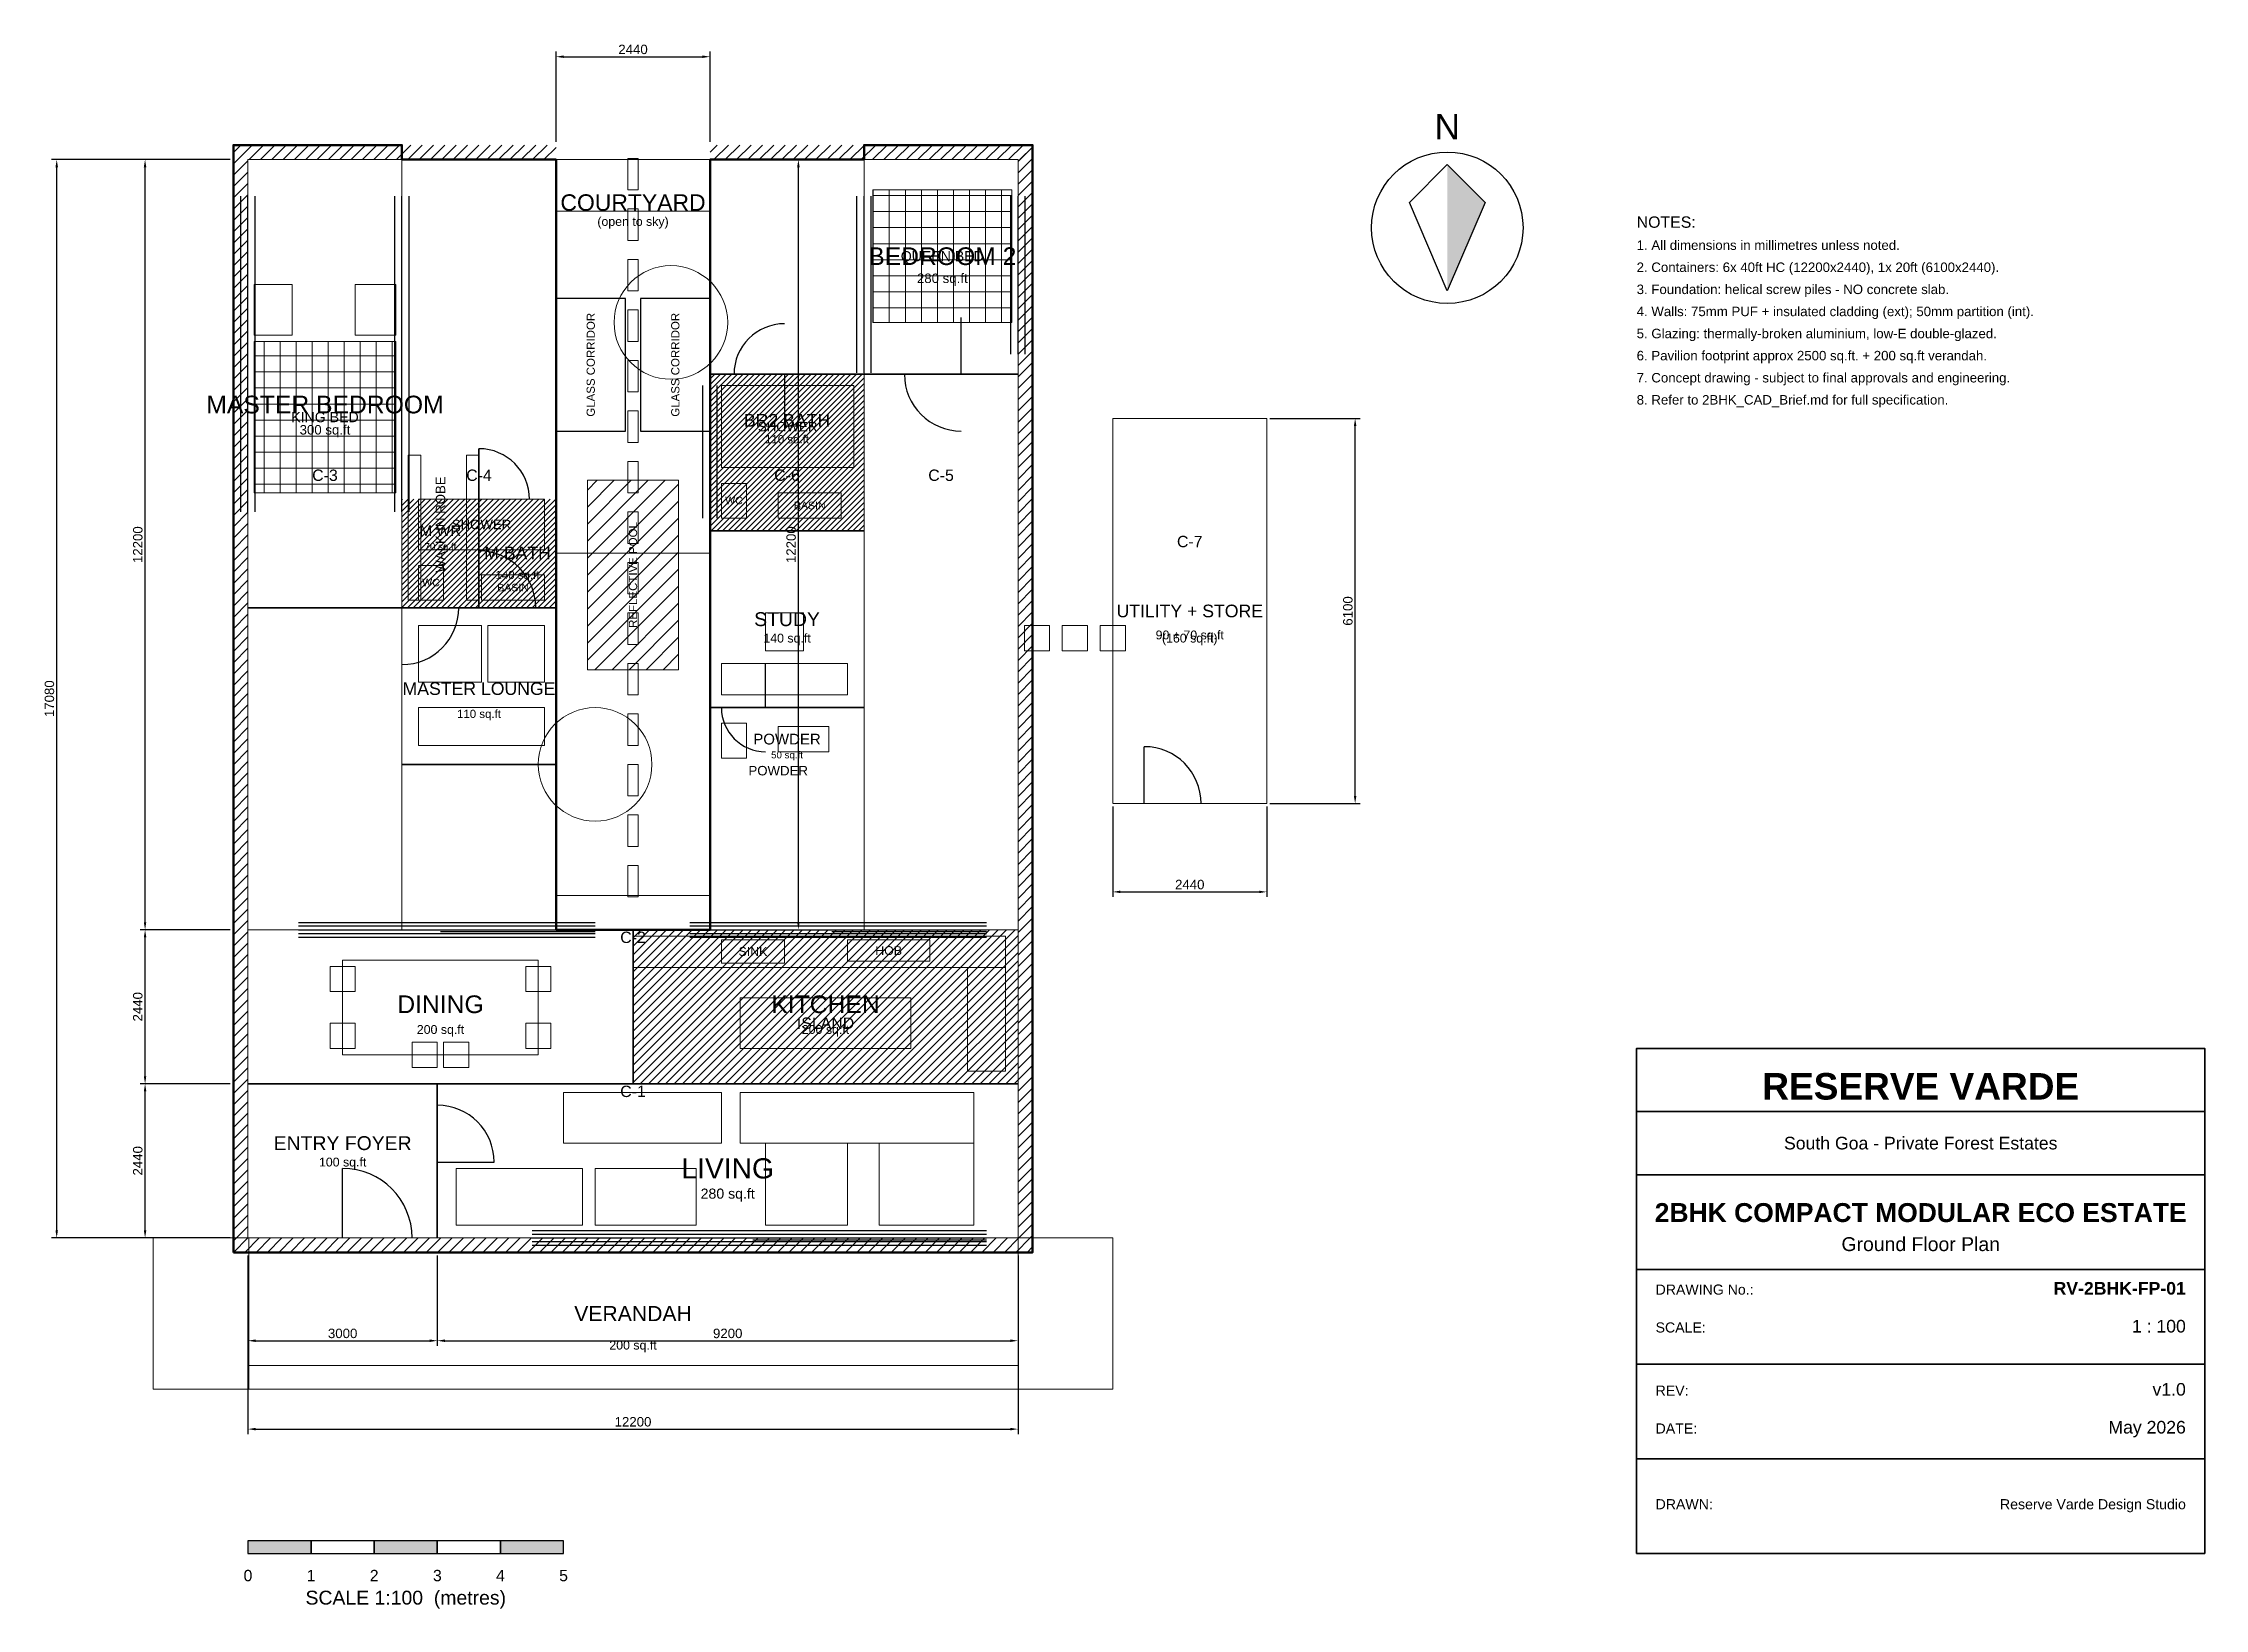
# Model space of a CAD drawing. Header units: millimetres. Extents: x -3243 to 31000, y -5876 to 18923.
import ezdxf
from ezdxf.enums import TextEntityAlignment as Align

# ---------------------------------------------------------------- set-up
doc = ezdxf.new("R2010")
doc.units = ezdxf.units.MM
doc.linetypes.add('DASHED', pattern=[1.524, 1.27, -0.254])
for name, color, linetype, lineweight in [('A-ANNO', 7, 'Continuous', 18), ('A-CONT-MOD', 8, 'DASHED', 18), ('A-COURT', 32, 'Continuous', 18), ('A-DECK', 42, 'Continuous', 18), ('A-DIM', 1, 'Continuous', 18), ('A-DOOR', 2, 'Continuous', 25), ('A-FIX-KIT', 6, 'Continuous', 18), ('A-FIX-WC', 6, 'Continuous', 18), ('A-FURN', 9, 'Continuous', 13), ('A-GLAZE', 4, 'Continuous', 25), ('A-HATCH-BATH', 251, 'Continuous', 9), ('A-HATCH-BED', 253, 'Continuous', 9), ('A-HATCH-COURT', 43, 'Continuous', 9), ('A-HATCH-DECK', 43, 'Continuous', 9), ('A-HATCH-WALL', 8, 'Continuous', 9), ('A-NORTH', 7, 'Continuous', 25), ('A-SCALE', 7, 'Continuous', 25), ('A-TEXT', 7, 'Continuous', 25), ('A-TITLE', 7, 'Continuous', 35), ('A-WALL-EXT', 7, 'Continuous', 50), ('A-WALL-INT', 7, 'Continuous', 35), ('A-WATER', 141, 'Continuous', 18), ('A-WINDOW', 3, 'Continuous', 25)]:
    doc.layers.add(name, color=color, linetype=linetype, lineweight=lineweight)
doc.styles.add('RV-ARCH', font='arial.ttf')
doc.styles.add('RV-TITLE', font='arialbd.ttf')
doc.dimstyles.new('RV-DIM', dxfattribs={"dimtxt": 150, "dimasz": 120, "dimexe": 80, "dimexo": 50, "dimgap": 40, "dimtad": 1, "dimdec": 0, "dimtxsty": 'RV-ARCH', "dimcen": 2.5, "dimazin": 3, "dimtfac": 1, "dimtmove": 0, "dimatfit": 3})

msp = doc.modelspace()

# ---------------------------------------------------------------- hatches: boundary and pattern name
at = {"layer": 'A-HATCH-BATH'}
h = msp.add_hatch(dxfattribs=at)
h.set_pattern_fill('ANSI31', scale=20)
h.paths.add_polyline_path([(7320, 11200), (9760, 11200), (9760, 13680), (7320, 13680)])
h = msp.add_hatch(dxfattribs=at)
h.set_pattern_fill('ANSI31', scale=20)
h.paths.add_polyline_path([(2440, 9980), (4880, 9980), (4880, 11700), (2440, 11700)])
h = msp.add_hatch(dxfattribs=at)
h.set_pattern_fill('ANSI31', scale=30)
h.paths.add_polyline_path([(6100, 2440), (12200, 2440), (12200, 4880), (6100, 4880)])
at = {"layer": 'A-HATCH-BED'}
h = msp.add_hatch(dxfattribs=at)
h.set_pattern_fill('NET', scale=80)
h.paths.add_polyline_path([(9900, 14500), (12100, 14500), (12100, 16600), (9900, 16600)])
h = msp.add_hatch(dxfattribs=at)
h.set_pattern_fill('NET', scale=80)
h.paths.add_polyline_path([(100, 11800), (2340, 11800), (2340, 14200), (100, 14200)])
at = {"layer": 'A-HATCH-COURT'}
h = msp.add_hatch(dxfattribs=at)
h.set_pattern_fill('AR-BRSTD', scale=80)
h.paths.add_polyline_path([(4880, 4880), (7320, 4880), (7320, 17080), (4880, 17080)])
at = {"layer": 'A-HATCH-DECK'}
h = msp.add_hatch(dxfattribs=at)
h.set_pattern_fill('AR-PARQ1', scale=40)
h.paths.add_polyline_path([(-1500, -2400), (13700, -2400), (13700, 0), (-1500, 0)])
at = {"layer": 'A-HATCH-WALL'}
h = msp.add_hatch(dxfattribs=at)
h.set_pattern_fill('ANSI31', scale=40)
h.paths.add_polyline_path([(-230, 17080), (4880, 17080), (4880, 17310), (-230, 17310)])
h = msp.add_hatch(dxfattribs=at)
h.set_pattern_fill('ANSI31', scale=40)
h.paths.add_polyline_path([(-230, 0), (0, 0), (0, 17310), (-230, 17310)])
h = msp.add_hatch(dxfattribs=at)
h.set_pattern_fill('ANSI31', scale=40)
h.paths.add_polyline_path([(7320, 17080), (12430, 17080), (12430, 17310), (7320, 17310)])
h = msp.add_hatch(dxfattribs=at)
h.set_pattern_fill('ANSI31', scale=40)
h.paths.add_polyline_path([(12200, 0), (12430, 0), (12430, 17310), (12200, 17310)])
h = msp.add_hatch(dxfattribs=at)
h.set_pattern_fill('ANSI31', scale=40)
h.paths.add_polyline_path([(-230, -230), (12430, -230), (12430, 0), (-230, 0)])
at = {"layer": 'A-NORTH'}
h = msp.add_hatch(color=7, dxfattribs=at)
h.dxf.hatch_style = 1
h.paths.add_polyline_path([(19000, 15000), (19000, 17000), (19600, 16400)])
at = {"layer": 'A-SCALE'}
h = msp.add_hatch(color=7, dxfattribs=at)
h.dxf.hatch_style = 1
h.paths.add_polyline_path([(0, -5000), (1000, -5000), (1000, -4800), (0, -4800)])
h = msp.add_hatch(color=7, dxfattribs=at)
h.dxf.hatch_style = 1
h.paths.add_polyline_path([(2000, -5000), (3000, -5000), (3000, -4800), (2000, -4800)])
h = msp.add_hatch(color=7, dxfattribs=at)
h.dxf.hatch_style = 1
h.paths.add_polyline_path([(4000, -5000), (5000, -5000), (5000, -4800), (4000, -4800)])
at = {"layer": 'A-WATER'}
h = msp.add_hatch(dxfattribs=at)
h.set_pattern_fill('WAVE', scale=60)
h.set_pattern_definition([(45, (0, 0), (-134.7038, 134.7038), [])])
h.paths.add_polyline_path([(5380, 9000), (6820, 9000), (6820, 12000), (5380, 12000)])

# ---------------------------------------------------------------- linework, layer by layer
at = {"layer": 'A-CONT-MOD'}
for points in [[(0, 4880), (2440, 4880), (2440, 17080), (0, 17080)], [(2440, 4880), (4880, 4880), (4880, 17080), (2440, 17080)], [(7320, 4880), (9760, 4880), (9760, 17080), (7320, 17080)], [(9760, 4880), (12200, 4880), (12200, 17080), (9760, 17080)], [(13700, 6880), (16140, 6880), (16140, 12980), (13700, 12980)], [(0, 2440), (12200, 2440), (12200, 4880), (0, 4880)], [(0, 0), (12200, 0), (12200, 2440), (0, 2440)]]:
    msp.add_lwpolyline(points, close=True, dxfattribs=at)
at = {"layer": 'A-COURT'}
for points in [[(4880, 4880), (7320, 4880), (7320, 17080), (4880, 17080)], [(6020, 16600), (6180, 16600), (6180, 17100), (6020, 17100)], [(6020, 15800), (6180, 15800), (6180, 16300), (6020, 16300)], [(6020, 15000), (6180, 15000), (6180, 15500), (6020, 15500)], [(6020, 14200), (6180, 14200), (6180, 14700), (6020, 14700)], [(6020, 13400), (6180, 13400), (6180, 13900), (6020, 13900)], [(6020, 12600), (6180, 12600), (6180, 13100), (6020, 13100)], [(6020, 11800), (6180, 11800), (6180, 12300), (6020, 12300)], [(6020, 11000), (6180, 11000), (6180, 11500), (6020, 11500)], [(6020, 10200), (6180, 10200), (6180, 10700), (6020, 10700)], [(6020, 9400), (6180, 9400), (6180, 9900), (6020, 9900)], [(6020, 8600), (6180, 8600), (6180, 9100), (6020, 9100)], [(6020, 7800), (6180, 7800), (6180, 8300), (6020, 8300)], [(6020, 7000), (6180, 7000), (6180, 7500), (6020, 7500)], [(6020, 6200), (6180, 6200), (6180, 6700), (6020, 6700)], [(6020, 5400), (6180, 5400), (6180, 5900), (6020, 5900)]]:
    msp.add_lwpolyline(points, close=True, dxfattribs=at)
for centre in [(6700, 14500), (5500, 7500)]:
    msp.add_circle(centre, 900, dxfattribs=at)
at = {"layer": 'A-DECK'}
for points in [[(12300, 9300), (12700, 9300), (12700, 9700), (12300, 9700)], [(12900, 9300), (13300, 9300), (13300, 9700), (12900, 9700)], [(13500, 9300), (13900, 9300), (13900, 9700), (13500, 9700)], [(-1500, -2400), (13700, -2400), (13700, 0), (-1500, 0)]]:
    msp.add_lwpolyline(points, close=True, dxfattribs=at)
at = {"layer": 'A-DOOR'}
for p, q in [((11300, 13680), (11300, 14580)), ((8500, 13680), (8500, 12780)), ((3660, 11700), (3660, 12500)), ((3660, 9980), (3660, 10880)), ((2440, 9980), (3340, 9980)), ((8200, 8400), (8200, 9100)), ((14200, 6880), (14200, 7780)), ((800, 4940), (5500, 4940)), ((800, 4880), (3250, 4880)), ((800, 4820), (5500, 4820)), ((3050, 4850), (5500, 4850)), ((7000, 4940), (11700, 4940)), ((7000, 4880), (9450, 4880)), ((7000, 4820), (11700, 4820)), ((9250, 4850), (11700, 4850)), ((1500, 0), (1500, 1100)), ((3000, 1200), (3900, 1200)), ((4500, 60), (11700, 60)), ((4500, 0), (8200, 0)), ((4500, -60), (11700, -60)), ((8000, -30), (11700, -30))]:
    msp.add_line(p, q, dxfattribs=at)
for centre, radius, start, end in [((8500, 13680), 800, 90, 180), ((11300, 13680), 900, 180, 270), ((3660, 11700), 800, 0, 90), ((3660, 9980), 900, 0, 90), ((2440, 9980), 900, 270, 360), ((8200, 8400), 700, 180, 270), ((14200, 6880), 900, 0, 90), ((3000, 1200), 900, 0, 90), ((1500, 0), 1100, 0, 90)]:
    msp.add_arc(centre, radius, start, end, dxfattribs=at)
at = {"layer": 'A-FIX-KIT'}
for points in [[(6100, 4280), (12000, 4280), (12000, 4780), (6100, 4780)], [(7500, 4350), (8500, 4350), (8500, 4720), (7500, 4720)], [(9500, 4380), (10800, 4380), (10800, 4720), (9500, 4720)], [(11400, 2640), (12000, 2640), (12000, 4280), (11400, 4280)], [(7800, 3000), (10500, 3000), (10500, 3800), (7800, 3800)]]:
    msp.add_lwpolyline(points, close=True, dxfattribs=at)
at = {"layer": 'A-FIX-WC'}
for points in [[(7500, 12200), (9600, 12200), (9600, 13500), (7500, 13500)], [(2700, 10900), (4700, 10900), (4700, 11700), (2700, 11700)], [(7500, 11400), (7900, 11400), (7900, 11950), (7500, 11950)], [(8400, 11400), (9400, 11400), (9400, 11800), (8400, 11800)], [(2700, 10100), (3100, 10100), (3100, 10650), (2700, 10650)], [(3700, 10100), (4700, 10100), (4700, 10500), (3700, 10500)], [(7500, 7600), (7900, 7600), (7900, 8150), (7500, 8150)], [(8400, 7700), (9200, 7700), (9200, 8100), (8400, 8100)]]:
    msp.add_lwpolyline(points, close=True, dxfattribs=at)
at = {"layer": 'A-FURN'}
for points in [[(9900, 14500), (12100, 14500), (12100, 16600), (9900, 16600)], [(100, 14300), (700, 14300), (700, 15100), (100, 15100)], [(1700, 14300), (2340, 14300), (2340, 15100), (1700, 15100)], [(100, 11800), (2340, 11800), (2340, 14200), (100, 14200)], [(2540, 10100), (2740, 10100), (2740, 12400), (2540, 12400)], [(3460, 10100), (3660, 10100), (3660, 12400), (3460, 12400)], [(2700, 8800), (3700, 8800), (3700, 9700), (2700, 9700)], [(3800, 8800), (4700, 8800), (4700, 9700), (3800, 9700)], [(8200, 9300), (8800, 9300), (8800, 9900), (8200, 9900)], [(7500, 8600), (9500, 8600), (9500, 9100), (7500, 9100)], [(2700, 7800), (4700, 7800), (4700, 8400), (2700, 8400)], [(1300, 3900), (1700, 3900), (1700, 4300), (1300, 4300)], [(1500, 2900), (4600, 2900), (4600, 4400), (1500, 4400)], [(4400, 3900), (4800, 3900), (4800, 4300), (4400, 4300)], [(1300, 3000), (1700, 3000), (1700, 3400), (1300, 3400)], [(2600, 2700), (3000, 2700), (3000, 3100), (2600, 3100)], [(3100, 2700), (3500, 2700), (3500, 3100), (3100, 3100)], [(4400, 3000), (4800, 3000), (4800, 3400), (4400, 3400)], [(5000, 1500), (7500, 1500), (7500, 2300), (5000, 2300)], [(7800, 1500), (11500, 1500), (11500, 2300), (7800, 2300)], [(8200, 200), (9500, 200), (9500, 1500), (8200, 1500)], [(10000, 200), (11500, 200), (11500, 1500), (10000, 1500)], [(3300, 200), (5300, 200), (5300, 1100), (3300, 1100)], [(5500, 200), (7100, 200), (7100, 1100), (5500, 1100)]]:
    msp.add_lwpolyline(points, close=True, dxfattribs=at)
at = {"layer": 'A-GLAZE'}
for points in [[(4880, 12780), (5980, 12780), (5980, 14880), (4880, 14880)], [(6220, 12780), (7320, 12780), (7320, 14880), (6220, 14880)]]:
    msp.add_lwpolyline(points, close=True, dxfattribs=at)
at = {"layer": 'A-NORTH'}
msp.add_lwpolyline([(19000, 15000), (18400, 16400), (19000, 17000), (19600, 16400)], close=True, dxfattribs=at)
msp.add_circle((19000, 16000), 1200, dxfattribs=at)
at = {"layer": 'A-SCALE'}
for points in [[(0, -5000), (1000, -5000), (1000, -4800), (0, -4800)], [(1000, -5000), (2000, -5000), (2000, -4800), (1000, -4800)], [(2000, -5000), (3000, -5000), (3000, -4800), (2000, -4800)], [(3000, -5000), (4000, -5000), (4000, -4800), (3000, -4800)], [(4000, -5000), (5000, -5000), (5000, -4800), (4000, -4800)]]:
    msp.add_lwpolyline(points, close=True, dxfattribs=at)
at = {"layer": 'A-TITLE'}
for p, q in [((22000, 2000), (31000, 2000)), ((22000, 1000), (31000, 1000)), ((22000, -500), (31000, -500)), ((22000, -2000), (31000, -2000)), ((22000, -3500), (31000, -3500))]:
    msp.add_line(p, q, dxfattribs=at)
msp.add_lwpolyline([(22000, -5000), (31000, -5000), (31000, 3000), (22000, 3000)], close=True, dxfattribs=at)
at = {"layer": 'A-WALL-EXT'}
msp.add_lwpolyline([(-230, -230), (12430, -230), (12430, 17310), (9760, 17310), (9760, 17080), (7320, 17080), (7320, 4880), (4880, 4880), (4880, 17080), (2440, 17080), (2440, 17310), (-230, 17310)], close=True, dxfattribs=at)
at = {"layer": 'A-WALL-INT'}
for p, q in [((7320, 13680), (9760, 13680)), ((9760, 13680), (12200, 13680)), ((3660, 9980), (3660, 12500)), ((7320, 11200), (9760, 11200)), ((0, 9980), (2440, 9980)), ((2440, 9980), (4880, 9980)), ((7320, 8400), (9760, 8400)), ((2440, 7500), (4880, 7500)), ((6100, 2440), (6100, 4880)), ((0, 2440), (12200, 2440)), ((3000, 0), (3000, 2440))]:
    msp.add_line(p, q, dxfattribs=at)
at = {"layer": 'A-WATER'}
msp.add_lwpolyline([(5380, 9000), (6820, 9000), (6820, 12000), (5380, 12000)], close=True, dxfattribs=at)
at = {"layer": 'A-WINDOW'}
for p, q in [((-115, 11500), (-115, 16500)), ((0, 11500), (0, 16500)), ((115, 11500), (115, 16500)), ((2325, 11500), (2325, 16500)), ((2440, 11500), (2440, 16500)), ((2555, 11500), (2555, 16500)), ((9645, 13700), (9645, 16500)), ((9760, 13700), (9760, 16500)), ((9875, 13700), (9875, 16500)), ((12085, 14000), (12085, 16500)), ((12200, 14000), (12200, 16500)), ((12315, 14000), (12315, 16500)), ((7205, 11400), (7205, 13500)), ((7320, 11400), (7320, 13500)), ((7435, 11400), (7435, 13500)), ((800, 4995), (5500, 4995)), ((800, 4880), (5500, 4880)), ((7000, 4995), (11700, 4995)), ((7000, 4880), (11700, 4880)), ((800, 4765), (5500, 4765)), ((7000, 4765), (11700, 4765)), ((4500, 115), (11700, 115)), ((4500, 0), (11700, 0)), ((4500, -115), (11700, -115))]:
    msp.add_line(p, q, dxfattribs=at)

# ---------------------------------------------------------------- texts
at = {"layer": 'A-ANNO', "style": 'RV-ARCH'}
for s, height, p in [('NOTES:', 180, (22000, 16000)), ('1. All dimensions in millimetres unless noted.', 150, (22000, 15650)), ('2. Containers: 6x 40ft HC (12200x2440), 1x 20ft (6100x2440).', 150, (22000, 15300)), ('3. Foundation: helical screw piles - NO concrete slab.', 150, (22000, 14950)), ('4. Walls: 75mm PUF + insulated cladding (ext); 50mm partition (int).', 150, (22000, 14600)), ('5. Glazing: thermally-broken aluminium, low-E double-glazed.', 150, (22000, 14250)), ('6. Pavilion footprint approx 2500 sq.ft. + 200 sq.ft verandah.', 150, (22000, 13900)), ('7. Concept drawing - subject to final approvals and engineering.', 150, (22000, 13550)), ('8. Refer to 2BHK_CAD_Brief.md for full specification.', 150, (22000, 13200))]:
    msp.add_text(s, height=height, dxfattribs=at).set_placement(p)
msp.add_text('(160 sq.ft)', height=140, dxfattribs=at).set_placement((14920, 9500), align=Align.MIDDLE_CENTER)
at = {"layer": 'A-CONT-MOD', "style": 'RV-ARCH'}
for s, p in [('C-3', (1220, 12080)), ('C-4', (3660, 12080)), ('C-6', (8540, 12080)), ('C-5', (10980, 12080)), ('C-7', (14920, 11030)), ('C-2', (6100, 4760)), ('C-1', (6100, 2320))]:
    msp.add_text(s, height=180, dxfattribs=at).set_placement(p, align=Align.MIDDLE_CENTER)
at = {"layer": 'A-COURT', "style": 'RV-ARCH'}
msp.add_text('REFLECTIVE POOL', height=130, rotation=90, dxfattribs=at).set_placement((6100, 10500), align=Align.MIDDLE_CENTER)
at = {"layer": 'A-FIX-KIT', "style": 'RV-ARCH'}
for s, height, p in [('SINK', 140, (8000, 4535)), ('HOB', 140, (10150, 4550)), ('ISLAND', 180, (9150, 3400))]:
    msp.add_text(s, height=height, dxfattribs=at).set_placement(p, align=Align.MIDDLE_CENTER)
at = {"layer": 'A-FIX-WC', "style": 'RV-ARCH'}
for s, height, p in [('SHOWER', 150, (8550, 12850)), ('WC', 120, (7700, 11680)), ('BASIN', 120, (8900, 11600)), ('SHOWER', 150, (3700, 11300)), ('WC', 120, (2900, 10380)), ('BASIN', 120, (4200, 10300)), ('POWDER', 150, (8400, 7400))]:
    msp.add_text(s, height=height, dxfattribs=at).set_placement(p, align=Align.MIDDLE_CENTER)
at = {"layer": 'A-NORTH', "style": 'RV-ARCH'}
msp.add_text('N', height=400, dxfattribs=at).set_placement((19000, 17600), align=Align.MIDDLE_CENTER)
at = {"layer": 'A-SCALE', "style": 'RV-ARCH'}
for s, height, p in [('0', 180, (0, -5350)), ('1', 180, (1000, -5350)), ('2', 180, (2000, -5350)), ('3', 180, (3000, -5350)), ('4', 180, (4000, -5350)), ('5', 180, (5000, -5350)), ('SCALE 1:100  (metres)', 220, (2500, -5700))]:
    msp.add_text(s, height=height, dxfattribs=at).set_placement(p, align=Align.MIDDLE_CENTER)
at = {"layer": 'A-TEXT', "style": 'RV-ARCH'}
for s, height, p in [('COURTYARD', 260, (6100, 16400)), ('(open to sky)', 140, (6100, 16100)), ('BEDROOM 2', 280, (11000, 15550)), ('QUEEN BED', 160, (11000, 15550)), ('280 sq.ft', 150, (11000, 15200)), ('MASTER BEDROOM', 280, (1220, 13200)), ('KING BED', 160, (1220, 13000)), ('BR2 BATH', 200, (8540, 12950)), ('300 sq.ft', 150, (1220, 12800)), ('110 sq.ft', 130, (8540, 12650)), ('M.WR', 170, (3050, 11200)), ('70 sq.ft', 110, (3050, 10950)), ('M.BATH', 200, (4270, 10850)), ('140 sq.ft', 130, (4270, 10500)), ('UTILITY + STORE', 200, (14920, 9930)), ('UTILITY + STORE', 200, (14920, 9930)), ('STUDY', 220, (8540, 9800)), ('90 + 70 sq.ft', 140, (14920, 9550)), ('140 sq.ft', 140, (8540, 9500)), ('MASTER LOUNGE', 200, (3660, 8700)), ('110 sq.ft', 130, (3660, 8300)), ('POWDER', 170, (8540, 7900)), ('50 sq.ft', 110, (8540, 7650)), ('DINING', 280, (3050, 3700)), ('KITCHEN', 280, (9150, 3700)), ('200 sq.ft', 140, (3050, 3300)), ('200 sq.ft', 140, (9150, 3300)), ('ENTRY FOYER', 220, (1500, 1500)), ('100 sq.ft', 140, (1500, 1200)), ('LIVING', 320, (7600, 1100)), ('280 sq.ft', 160, (7600, 700)), ('VERANDAH', 240, (6100, -1200)), ('200 sq.ft', 140, (6100, -1700))]:
    msp.add_text(s, height=height, dxfattribs=at).set_placement(p, align=Align.MIDDLE_CENTER)
for s, height, p in [('GLASS CORRIDOR', 130, (5430, 13830)), ('GLASS CORRIDOR', 130, (6770, 13830)), ('WALK-IN ROBE', 150, (3050, 11300))]:
    msp.add_text(s, height=height, rotation=90, dxfattribs=at).set_placement(p, align=Align.MIDDLE_CENTER)
at = {"layer": 'A-TITLE'}
for s, height, style, p in [('RESERVE VARDE', 420, 'RV-TITLE', (26500, 2400)), ('South Goa - Private Forest Estates', 200, 'RV-ARCH', (26500, 1500)), ('2BHK COMPACT MODULAR ECO ESTATE', 300, 'RV-TITLE', (26500, 400)), ('Ground Floor Plan', 220, 'RV-ARCH', (26500, -100))]:
    msp.add_text(s, height=height, dxfattribs=dict(at, style=style)).set_placement(p, align=Align.MIDDLE_CENTER)
at = {"layer": 'A-TITLE', "style": 'RV-ARCH'}
for s, p in [('DRAWING No.:', (22300, -900)), ('SCALE:', (22300, -1500)), ('REV:', (22300, -2500)), ('DATE:', (22300, -3100)), ('DRAWN:', (22300, -4300))]:
    msp.add_text(s, height=160, dxfattribs=at).set_placement(p)
at = {"layer": 'A-TITLE'}
for s, height, style, p in [('RV-2BHK-FP-01', 200, 'RV-TITLE', (30700, -900)), ('1 : 100', 200, 'RV-ARCH', (30700, -1500)), ('v1.0', 200, 'RV-ARCH', (30700, -2500)), ('May 2026', 200, 'RV-ARCH', (30700, -3100)), ('Reserve Varde Design Studio', 160, 'RV-ARCH', (30700, -4300))]:
    msp.add_text(s, height=height, dxfattribs=dict(at, style=style)).set_placement(p, align=Align.RIGHT)

# ---------------------------------------------------------------- dimensions: what is measured, and where the dimension line sits
at = {"layer": 'A-DIM'}
for base, p1, p2 in [((4880, 18710), (4880, 17310), (7320, 17310)), ((13700, 5480), (13700, 6880), (16140, 6880)), ((0, -3030), (0, -230), (12200, -230)), ((0, -1630), (0, -230), (3000, -230)), ((3000, -1630), (3000, -230), (12200, -230))]:
    msp.add_linear_dim(base=base, p1=p1, p2=p2, dimstyle='RV-DIM', dxfattribs=at).render()
for base, p1, p2 in [((-3030, 0), (-230, 0), (-230, 17080)), ((-1630, 4880), (-230, 4880), (-230, 17080)), ((8720, 4880), (7320, 4880), (7320, 17080)), ((17540, 6880), (16140, 6880), (16140, 12980)), ((-1630, 2440), (-230, 2440), (-230, 4880)), ((-1630, 0), (-230, 0), (-230, 2440))]:
    msp.add_linear_dim(base=base, p1=p1, p2=p2, angle=90, dimstyle='RV-DIM', dxfattribs=at).render()

doc.saveas('drawing.dxf')
